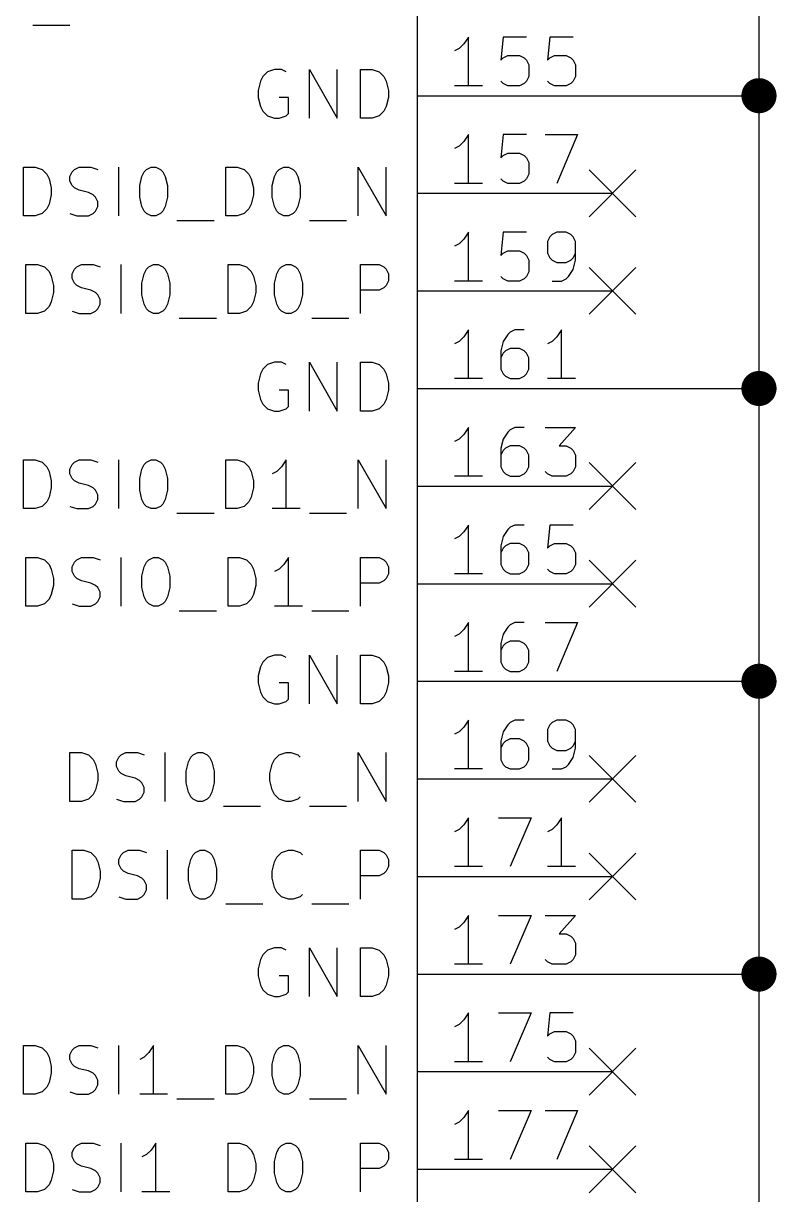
# Model space of a CAD drawing. Extents: x 0.4 to 11.3, y -7.9 to -0.4.
# Drawn here: x 5.297 to 6.068, y -5.376 to -4.176 of the extents above; entities that cross this region are included whole.
import ezdxf

# ---------------------------------------------------------------- set-up
doc = ezdxf.new("R2010")
doc.units = 0
doc.header["$MEASUREMENT"] = 0
for name, color, linetype in [('BLUE2', 5, 'CONTINUOUS'), ('CYAN2', 4, 'CONTINUOUS'), ('GREEN3', 91, 'CONTINUOUS'), ('RED2', 1, 'CONTINUOUS'), ('RED3', 11, 'CONTINUOUS')]:
    doc.layers.add(name, color=color, linetype=linetype)

msp = doc.modelspace()

# ---------------------------------------------------------------- linework, layer by layer
at = {"layer": 'BLUE2', "linetype": 'CONTINUOUS'}
for p, q in [((5.876, -4.326), (5.924, -4.374)), ((5.924, -4.326), (5.876, -4.374)), ((5.876, -4.426), (5.924, -4.474)), ((5.924, -4.426), (5.876, -4.474)), ((5.876, -4.626), (5.924, -4.674)), ((5.924, -4.626), (5.876, -4.674)), ((5.876, -4.726), (5.924, -4.774)), ((5.924, -4.726), (5.876, -4.774)), ((5.876, -4.926), (5.924, -4.974)), ((5.924, -4.926), (5.876, -4.974)), ((5.876, -5.026), (5.924, -5.074)), ((5.924, -5.026), (5.876, -5.074)), ((5.876, -5.226), (5.924, -5.274)), ((5.924, -5.226), (5.876, -5.274)), ((5.876, -5.326), (5.924, -5.374)), ((5.924, -5.326), (5.876, -5.374))]:
    msp.add_line(p, q, dxfattribs=at)
at = {"layer": 'CYAN2', "linetype": 'CONTINUOUS'}
for p, q in [((5.30619, -4.17789), (5.34428, -4.17789)), ((5.55381, -4.22313), (5.54667, -4.22551)), ((5.56095, -4.22313), (5.55381, -4.22313)), ((5.56571, -4.22551), (5.56095, -4.22313)), ((5.58952, -4.27313), (5.58952, -4.22313)), ((5.58952, -4.22313), (5.61809, -4.27313)), ((5.61809, -4.27313), (5.61809, -4.22313)), ((5.6419, -4.27313), (5.6419, -4.22313)), ((5.6419, -4.22313), (5.65381, -4.22313)), ((5.65381, -4.22313), (5.66095, -4.22551)), ((5.53952, -4.23504), (5.53714, -4.24456)), ((5.5419, -4.23028), (5.53952, -4.23504)), ((5.54667, -4.22551), (5.5419, -4.23028)), ((5.66095, -4.22551), (5.66571, -4.23028)), ((5.66571, -4.23028), (5.66809, -4.23504)), ((5.66809, -4.23504), (5.67047, -4.24456)), ((5.53714, -4.24456), (5.53714, -4.2517)), ((5.67047, -4.24456), (5.67047, -4.2517)), ((5.53714, -4.2517), (5.53952, -4.26122)), ((5.56809, -4.2517), (5.55857, -4.2517)), ((5.56809, -4.26837), (5.56809, -4.2517)), ((5.67047, -4.2517), (5.66809, -4.26122)), ((5.53952, -4.26122), (5.5419, -4.26599)), ((5.5419, -4.26599), (5.54667, -4.27075)), ((5.54667, -4.27075), (5.55381, -4.27313)), ((5.55857, -4.27313), (5.56571, -4.27075)), ((5.56571, -4.27075), (5.56809, -4.26837)), ((5.66095, -4.27075), (5.65381, -4.27313)), ((5.66571, -4.26599), (5.66095, -4.27075)), ((5.66809, -4.26122), (5.66571, -4.26599)), ((5.55381, -4.27313), (5.55857, -4.27313)), ((5.65381, -4.27313), (5.6419, -4.27313)), ((5.29667, -4.37313), (5.29667, -4.32313)), ((5.29667, -4.32313), (5.30857, -4.32313)), ((5.30857, -4.32313), (5.31571, -4.32551)), ((5.31571, -4.32551), (5.32048, -4.33028)), ((5.32048, -4.33028), (5.32286, -4.33504)), ((5.34429, -4.33265), (5.34667, -4.32789)), ((5.34667, -4.32789), (5.34905, -4.32551)), ((5.34905, -4.32551), (5.35381, -4.32313)), ((5.35381, -4.32313), (5.36571, -4.32313)), ((5.36571, -4.32313), (5.37286, -4.32551)), ((5.39428, -4.37313), (5.39428, -4.32313)), ((5.41809, -4.33265), (5.42048, -4.32789)), ((5.42048, -4.32789), (5.42286, -4.32551)), ((5.42286, -4.32551), (5.42762, -4.32313)), ((5.42762, -4.32313), (5.43238, -4.32313)), ((5.43238, -4.32313), (5.43714, -4.32551)), ((5.43714, -4.32551), (5.43952, -4.32789)), ((5.43952, -4.32789), (5.44191, -4.33265)), ((5.50381, -4.37313), (5.50381, -4.32313)), ((5.50381, -4.32313), (5.51571, -4.32313)), ((5.51571, -4.32313), (5.52285, -4.32551)), ((5.52285, -4.32551), (5.52762, -4.33028)), ((5.52762, -4.33028), (5.53, -4.33504)), ((5.55381, -4.33265), (5.55619, -4.32789)), ((5.55619, -4.32789), (5.55857, -4.32551)), ((5.55857, -4.32551), (5.56333, -4.32313)), ((5.56333, -4.32313), (5.56809, -4.32313)), ((5.56809, -4.32313), (5.57285, -4.32551)), ((5.57285, -4.32551), (5.57524, -4.32789)), ((5.57524, -4.32789), (5.57762, -4.33265)), ((5.63952, -4.37313), (5.63952, -4.32313)), ((5.63952, -4.32313), (5.66809, -4.37313)), ((5.66809, -4.37313), (5.66809, -4.32313)), ((5.32286, -4.33504), (5.32524, -4.34456)), ((5.34429, -4.33742), (5.34429, -4.33265)), ((5.34667, -4.34218), (5.34429, -4.33742)), ((5.34905, -4.34456), (5.34667, -4.34218)), ((5.41572, -4.34218), (5.41809, -4.33265)), ((5.41572, -4.35408), (5.41572, -4.34218)), ((5.44191, -4.33265), (5.44429, -4.34218)), ((5.44429, -4.34218), (5.44429, -4.35408)), ((5.53, -4.33504), (5.53238, -4.34456)), ((5.55143, -4.34218), (5.55381, -4.33265)), ((5.55143, -4.35408), (5.55143, -4.34218)), ((5.57762, -4.33265), (5.58, -4.34218)), ((5.58, -4.34218), (5.58, -4.35408)), ((5.32524, -4.3517), (5.32286, -4.36122)), ((5.32524, -4.34456), (5.32524, -4.3517)), ((5.35381, -4.34694), (5.34905, -4.34456)), ((5.36333, -4.34932), (5.35381, -4.34694)), ((5.36809, -4.3517), (5.36333, -4.34932)), ((5.37048, -4.35408), (5.36809, -4.3517)), ((5.37286, -4.35885), (5.37048, -4.35408)), ((5.41809, -4.36361), (5.41572, -4.35408)), ((5.44429, -4.35408), (5.44191, -4.36361)), ((5.53238, -4.3517), (5.53, -4.36122)), ((5.53238, -4.34456), (5.53238, -4.3517)), ((5.55381, -4.36361), (5.55143, -4.35408)), ((5.58, -4.35408), (5.57762, -4.36361)), ((5.32048, -4.36599), (5.31571, -4.37075)), ((5.32286, -4.36122), (5.32048, -4.36599)), ((5.37048, -4.36837), (5.37286, -4.36361)), ((5.37286, -4.36361), (5.37286, -4.35885)), ((5.42048, -4.36837), (5.41809, -4.36361)), ((5.44191, -4.36361), (5.43952, -4.36837)), ((5.52762, -4.36599), (5.52285, -4.37075)), ((5.53, -4.36122), (5.52762, -4.36599)), ((5.55619, -4.36837), (5.55381, -4.36361)), ((5.57762, -4.36361), (5.57524, -4.36837)), ((5.30857, -4.37313), (5.29667, -4.37313)), ((5.31571, -4.37075), (5.30857, -4.37313)), ((5.34429, -4.37075), (5.35143, -4.37313)), ((5.35143, -4.37313), (5.36333, -4.37313)), ((5.36333, -4.37313), (5.36809, -4.37075)), ((5.36809, -4.37075), (5.37048, -4.36837)), ((5.42286, -4.37075), (5.42048, -4.36837)), ((5.42762, -4.37313), (5.42286, -4.37075)), ((5.43238, -4.37313), (5.42762, -4.37313)), ((5.43714, -4.37075), (5.43238, -4.37313)), ((5.43952, -4.36837), (5.43714, -4.37075)), ((5.45381, -4.37789), (5.49191, -4.37789)), ((5.51571, -4.37313), (5.50381, -4.37313)), ((5.52285, -4.37075), (5.51571, -4.37313)), ((5.55857, -4.37075), (5.55619, -4.36837)), ((5.56333, -4.37313), (5.55857, -4.37075)), ((5.56809, -4.37313), (5.56333, -4.37313)), ((5.57285, -4.37075), (5.56809, -4.37313)), ((5.57524, -4.36837), (5.57285, -4.37075)), ((5.58952, -4.37789), (5.62762, -4.37789)), ((5.29905, -4.47313), (5.29905, -4.42313)), ((5.29905, -4.42313), (5.31095, -4.42313)), ((5.31095, -4.42313), (5.31809, -4.42551)), ((5.31809, -4.42551), (5.32286, -4.43028)), ((5.34667, -4.43265), (5.34905, -4.42789)), ((5.34905, -4.42789), (5.35143, -4.42551)), ((5.35143, -4.42551), (5.35619, -4.42313)), ((5.35619, -4.42313), (5.36809, -4.42313)), ((5.36809, -4.42313), (5.37524, -4.42551)), ((5.39667, -4.47313), (5.39667, -4.42313)), ((5.42048, -4.43265), (5.42286, -4.42789)), ((5.42286, -4.42789), (5.42524, -4.42551)), ((5.42524, -4.42551), (5.43, -4.42313)), ((5.43, -4.42313), (5.43476, -4.42313)), ((5.43476, -4.42313), (5.43952, -4.42551)), ((5.43952, -4.42551), (5.44191, -4.42789)), ((5.44191, -4.42789), (5.44429, -4.43265)), ((5.50619, -4.47313), (5.50619, -4.42313)), ((5.50619, -4.42313), (5.51809, -4.42313)), ((5.51809, -4.42313), (5.52524, -4.42551)), ((5.52524, -4.42551), (5.53, -4.43028)), ((5.55619, -4.43265), (5.55857, -4.42789)), ((5.55857, -4.42789), (5.56095, -4.42551)), ((5.56095, -4.42551), (5.56571, -4.42313)), ((5.56571, -4.42313), (5.57048, -4.42313)), ((5.57048, -4.42313), (5.57524, -4.42551)), ((5.57524, -4.42551), (5.57762, -4.42789)), ((5.57762, -4.42789), (5.58, -4.43265)), ((5.6419, -4.47313), (5.6419, -4.42313)), ((5.6419, -4.42313), (5.66095, -4.42313)), ((5.66095, -4.42313), (5.66571, -4.42551)), ((5.66571, -4.42551), (5.66809, -4.42789)), ((5.66809, -4.42789), (5.67047, -4.43265)), ((5.32286, -4.43028), (5.32524, -4.43504)), ((5.32524, -4.43504), (5.32762, -4.44456)), ((5.34667, -4.43742), (5.34667, -4.43265)), ((5.34905, -4.44218), (5.34667, -4.43742)), ((5.4181, -4.44218), (5.42048, -4.43265)), ((5.44429, -4.43265), (5.44667, -4.44218)), ((5.53, -4.43028), (5.53238, -4.43504)), ((5.53238, -4.43504), (5.53476, -4.44456)), ((5.55381, -4.44218), (5.55619, -4.43265)), ((5.58, -4.43265), (5.58238, -4.44218)), ((5.67047, -4.4398), (5.66809, -4.44456)), ((5.67047, -4.43265), (5.67047, -4.4398)), ((5.32762, -4.4517), (5.32524, -4.46122)), ((5.32762, -4.44456), (5.32762, -4.4517)), ((5.35143, -4.44456), (5.34905, -4.44218)), ((5.35619, -4.44694), (5.35143, -4.44456)), ((5.36572, -4.44932), (5.35619, -4.44694)), ((5.37048, -4.4517), (5.36572, -4.44932)), ((5.37286, -4.45408), (5.37048, -4.4517)), ((5.4181, -4.45408), (5.4181, -4.44218)), ((5.44667, -4.44218), (5.44667, -4.45408)), ((5.53476, -4.4517), (5.53238, -4.46122)), ((5.53476, -4.44456), (5.53476, -4.4517)), ((5.55381, -4.45408), (5.55381, -4.44218)), ((5.58238, -4.44218), (5.58238, -4.45408)), ((5.66095, -4.44932), (5.6419, -4.44932)), ((5.66571, -4.44694), (5.66095, -4.44932)), ((5.66809, -4.44456), (5.66571, -4.44694)), ((5.32524, -4.46122), (5.32286, -4.46599)), ((5.37524, -4.45885), (5.37286, -4.45408)), ((5.37286, -4.46837), (5.37524, -4.46361)), ((5.37524, -4.46361), (5.37524, -4.45885)), ((5.42048, -4.46361), (5.4181, -4.45408)), ((5.42286, -4.46837), (5.42048, -4.46361)), ((5.44429, -4.46361), (5.44191, -4.46837)), ((5.44667, -4.45408), (5.44429, -4.46361)), ((5.53238, -4.46122), (5.53, -4.46599)), ((5.55619, -4.46361), (5.55381, -4.45408)), ((5.55857, -4.46837), (5.55619, -4.46361)), ((5.58, -4.46361), (5.57762, -4.46837)), ((5.58238, -4.45408), (5.58, -4.46361)), ((5.31095, -4.47313), (5.29905, -4.47313)), ((5.31809, -4.47075), (5.31095, -4.47313)), ((5.32286, -4.46599), (5.31809, -4.47075)), ((5.34667, -4.47075), (5.35381, -4.47313)), ((5.35381, -4.47313), (5.36572, -4.47313)), ((5.36572, -4.47313), (5.37048, -4.47075)), ((5.37048, -4.47075), (5.37286, -4.46837)), ((5.42524, -4.47075), (5.42286, -4.46837)), ((5.43, -4.47313), (5.42524, -4.47075)), ((5.43476, -4.47313), (5.43, -4.47313)), ((5.43952, -4.47075), (5.43476, -4.47313)), ((5.44191, -4.46837), (5.43952, -4.47075)), ((5.51809, -4.47313), (5.50619, -4.47313)), ((5.52524, -4.47075), (5.51809, -4.47313)), ((5.53, -4.46599), (5.52524, -4.47075)), ((5.56095, -4.47075), (5.55857, -4.46837)), ((5.56571, -4.47313), (5.56095, -4.47075)), ((5.57048, -4.47313), (5.56571, -4.47313)), ((5.57524, -4.47075), (5.57048, -4.47313)), ((5.57762, -4.46837), (5.57524, -4.47075)), ((5.45619, -4.47789), (5.49429, -4.47789)), ((5.59191, -4.47789), (5.63, -4.47789)), ((5.55381, -4.52313), (5.54667, -4.52551)), ((5.56095, -4.52313), (5.55381, -4.52313)), ((5.56571, -4.52551), (5.56095, -4.52313)), ((5.58952, -4.57313), (5.58952, -4.52313)), ((5.58952, -4.52313), (5.61809, -4.57313)), ((5.61809, -4.57313), (5.61809, -4.52313)), ((5.6419, -4.57313), (5.6419, -4.52313)), ((5.6419, -4.52313), (5.65381, -4.52313)), ((5.65381, -4.52313), (5.66095, -4.52551)), ((5.53952, -4.53504), (5.53714, -4.54456)), ((5.5419, -4.53028), (5.53952, -4.53504)), ((5.54667, -4.52551), (5.5419, -4.53028)), ((5.66095, -4.52551), (5.66571, -4.53028)), ((5.66571, -4.53028), (5.66809, -4.53504)), ((5.66809, -4.53504), (5.67047, -4.54456)), ((5.53714, -4.54456), (5.53714, -4.5517)), ((5.67047, -4.54456), (5.67047, -4.5517)), ((5.53714, -4.5517), (5.53952, -4.56122)), ((5.56809, -4.5517), (5.55857, -4.5517)), ((5.56809, -4.56837), (5.56809, -4.5517)), ((5.67047, -4.5517), (5.66809, -4.56122)), ((5.53952, -4.56122), (5.5419, -4.56599)), ((5.5419, -4.56599), (5.54667, -4.57075)), ((5.54667, -4.57075), (5.55381, -4.57313)), ((5.55857, -4.57313), (5.56571, -4.57075)), ((5.56571, -4.57075), (5.56809, -4.56837)), ((5.66095, -4.57075), (5.65381, -4.57313)), ((5.66571, -4.56599), (5.66095, -4.57075)), ((5.66809, -4.56122), (5.66571, -4.56599)), ((5.55381, -4.57313), (5.55857, -4.57313)), ((5.65381, -4.57313), (5.6419, -4.57313)), ((5.29667, -4.67313), (5.29667, -4.62313)), ((5.29667, -4.62313), (5.30857, -4.62313)), ((5.30857, -4.62313), (5.31571, -4.62551)), ((5.31571, -4.62551), (5.32048, -4.63028)), ((5.32048, -4.63028), (5.32286, -4.63504)), ((5.34429, -4.63265), (5.34667, -4.62789)), ((5.34667, -4.62789), (5.34905, -4.62551)), ((5.34905, -4.62551), (5.35381, -4.62313)), ((5.35381, -4.62313), (5.36571, -4.62313)), ((5.36571, -4.62313), (5.37286, -4.62551)), ((5.39428, -4.67313), (5.39428, -4.62313)), ((5.41809, -4.63265), (5.42048, -4.62789)), ((5.42048, -4.62789), (5.42286, -4.62551)), ((5.42286, -4.62551), (5.42762, -4.62313)), ((5.42762, -4.62313), (5.43238, -4.62313)), ((5.43238, -4.62313), (5.43714, -4.62551)), ((5.43714, -4.62551), (5.43952, -4.62789)), ((5.43952, -4.62789), (5.44191, -4.63265)), ((5.50381, -4.67313), (5.50381, -4.62313)), ((5.50381, -4.62313), (5.51571, -4.62313)), ((5.51571, -4.62313), (5.52285, -4.62551)), ((5.52285, -4.62551), (5.52762, -4.63028)), ((5.52762, -4.63028), (5.53, -4.63504)), ((5.56095, -4.63028), (5.55619, -4.63504)), ((5.56571, -4.62313), (5.56095, -4.63028)), ((5.56571, -4.67313), (5.56571, -4.62313)), ((5.63952, -4.67313), (5.63952, -4.62313)), ((5.63952, -4.62313), (5.66809, -4.67313)), ((5.66809, -4.67313), (5.66809, -4.62313)), ((5.32286, -4.63504), (5.32524, -4.64456)), ((5.34429, -4.63742), (5.34429, -4.63265)), ((5.34667, -4.64218), (5.34429, -4.63742)), ((5.34905, -4.64456), (5.34667, -4.64218)), ((5.41572, -4.64218), (5.41809, -4.63265)), ((5.41572, -4.65408), (5.41572, -4.64218)), ((5.44191, -4.63265), (5.44429, -4.64218)), ((5.44429, -4.64218), (5.44429, -4.65408)), ((5.53, -4.63504), (5.53238, -4.64456)), ((5.55619, -4.63504), (5.55143, -4.63742)), ((5.32524, -4.6517), (5.32286, -4.66122)), ((5.32524, -4.64456), (5.32524, -4.6517)), ((5.35381, -4.64694), (5.34905, -4.64456)), ((5.36333, -4.64932), (5.35381, -4.64694)), ((5.36809, -4.6517), (5.36333, -4.64932)), ((5.37048, -4.65408), (5.36809, -4.6517)), ((5.37286, -4.65885), (5.37048, -4.65408)), ((5.41809, -4.66361), (5.41572, -4.65408)), ((5.44429, -4.65408), (5.44191, -4.66361)), ((5.53238, -4.6517), (5.53, -4.66122)), ((5.53238, -4.64456), (5.53238, -4.6517)), ((5.32048, -4.66599), (5.31571, -4.67075)), ((5.32286, -4.66122), (5.32048, -4.66599)), ((5.37048, -4.66837), (5.37286, -4.66361)), ((5.37286, -4.66361), (5.37286, -4.65885)), ((5.42048, -4.66837), (5.41809, -4.66361)), ((5.44191, -4.66361), (5.43952, -4.66837)), ((5.52762, -4.66599), (5.52285, -4.67075)), ((5.53, -4.66122), (5.52762, -4.66599)), ((5.30857, -4.67313), (5.29667, -4.67313)), ((5.31571, -4.67075), (5.30857, -4.67313)), ((5.34429, -4.67075), (5.35143, -4.67313)), ((5.35143, -4.67313), (5.36333, -4.67313)), ((5.36333, -4.67313), (5.36809, -4.67075)), ((5.36809, -4.67075), (5.37048, -4.66837)), ((5.42286, -4.67075), (5.42048, -4.66837)), ((5.42762, -4.67313), (5.42286, -4.67075)), ((5.43238, -4.67313), (5.42762, -4.67313)), ((5.43714, -4.67075), (5.43238, -4.67313)), ((5.43952, -4.66837), (5.43714, -4.67075)), ((5.45381, -4.67789), (5.49191, -4.67789)), ((5.51571, -4.67313), (5.50381, -4.67313)), ((5.52285, -4.67075), (5.51571, -4.67313)), ((5.58, -4.67313), (5.55143, -4.67313)), ((5.58952, -4.67789), (5.62762, -4.67789)), ((5.29905, -4.77313), (5.29905, -4.72313)), ((5.29905, -4.72313), (5.31095, -4.72313)), ((5.31095, -4.72313), (5.31809, -4.72551)), ((5.31809, -4.72551), (5.32286, -4.73028)), ((5.34667, -4.73265), (5.34905, -4.72789)), ((5.34905, -4.72789), (5.35143, -4.72551)), ((5.35143, -4.72551), (5.35619, -4.72313)), ((5.35619, -4.72313), (5.36809, -4.72313)), ((5.36809, -4.72313), (5.37524, -4.72551)), ((5.39667, -4.77313), (5.39667, -4.72313)), ((5.42048, -4.73265), (5.42286, -4.72789)), ((5.42286, -4.72789), (5.42524, -4.72551)), ((5.42524, -4.72551), (5.43, -4.72313)), ((5.43, -4.72313), (5.43476, -4.72313)), ((5.43476, -4.72313), (5.43952, -4.72551)), ((5.43952, -4.72551), (5.44191, -4.72789)), ((5.44191, -4.72789), (5.44429, -4.73265)), ((5.50619, -4.77313), (5.50619, -4.72313)), ((5.50619, -4.72313), (5.51809, -4.72313)), ((5.51809, -4.72313), (5.52524, -4.72551)), ((5.52524, -4.72551), (5.53, -4.73028)), ((5.56809, -4.72313), (5.56333, -4.73028)), ((5.56809, -4.77313), (5.56809, -4.72313)), ((5.6419, -4.77313), (5.6419, -4.72313)), ((5.6419, -4.72313), (5.66095, -4.72313)), ((5.66095, -4.72313), (5.66571, -4.72551)), ((5.66571, -4.72551), (5.66809, -4.72789)), ((5.66809, -4.72789), (5.67047, -4.73265)), ((5.32286, -4.73028), (5.32524, -4.73504)), ((5.32524, -4.73504), (5.32762, -4.74456)), ((5.34667, -4.73742), (5.34667, -4.73265)), ((5.34905, -4.74218), (5.34667, -4.73742)), ((5.4181, -4.74218), (5.42048, -4.73265)), ((5.44429, -4.73265), (5.44667, -4.74218)), ((5.53, -4.73028), (5.53238, -4.73504)), ((5.53238, -4.73504), (5.53476, -4.74456)), ((5.55857, -4.73504), (5.55381, -4.73742)), ((5.56333, -4.73028), (5.55857, -4.73504)), ((5.67047, -4.7398), (5.66809, -4.74456)), ((5.67047, -4.73265), (5.67047, -4.7398)), ((5.32762, -4.7517), (5.32524, -4.76122)), ((5.32762, -4.74456), (5.32762, -4.7517)), ((5.35143, -4.74456), (5.34905, -4.74218)), ((5.35619, -4.74694), (5.35143, -4.74456)), ((5.36572, -4.74932), (5.35619, -4.74694)), ((5.37048, -4.7517), (5.36572, -4.74932)), ((5.37286, -4.75408), (5.37048, -4.7517)), ((5.4181, -4.75408), (5.4181, -4.74218)), ((5.44667, -4.74218), (5.44667, -4.75408)), ((5.53476, -4.7517), (5.53238, -4.76122)), ((5.53476, -4.74456), (5.53476, -4.7517)), ((5.66095, -4.74932), (5.6419, -4.74932)), ((5.66571, -4.74694), (5.66095, -4.74932)), ((5.66809, -4.74456), (5.66571, -4.74694)), ((5.32524, -4.76122), (5.32286, -4.76599)), ((5.37524, -4.75885), (5.37286, -4.75408)), ((5.37286, -4.76837), (5.37524, -4.76361)), ((5.37524, -4.76361), (5.37524, -4.75885)), ((5.42048, -4.76361), (5.4181, -4.75408)), ((5.42286, -4.76837), (5.42048, -4.76361)), ((5.44429, -4.76361), (5.44191, -4.76837)), ((5.44667, -4.75408), (5.44429, -4.76361)), ((5.53238, -4.76122), (5.53, -4.76599)), ((5.31095, -4.77313), (5.29905, -4.77313)), ((5.31809, -4.77075), (5.31095, -4.77313)), ((5.32286, -4.76599), (5.31809, -4.77075)), ((5.34667, -4.77075), (5.35381, -4.77313)), ((5.35381, -4.77313), (5.36572, -4.77313)), ((5.36572, -4.77313), (5.37048, -4.77075)), ((5.37048, -4.77075), (5.37286, -4.76837)), ((5.42524, -4.77075), (5.42286, -4.76837)), ((5.43, -4.77313), (5.42524, -4.77075)), ((5.43476, -4.77313), (5.43, -4.77313)), ((5.43952, -4.77075), (5.43476, -4.77313)), ((5.44191, -4.76837), (5.43952, -4.77075)), ((5.51809, -4.77313), (5.50619, -4.77313)), ((5.52524, -4.77075), (5.51809, -4.77313)), ((5.53, -4.76599), (5.52524, -4.77075)), ((5.58238, -4.77313), (5.55381, -4.77313)), ((5.45619, -4.77789), (5.49429, -4.77789)), ((5.59191, -4.77789), (5.63, -4.77789)), ((5.55381, -4.82313), (5.54667, -4.82551)), ((5.56095, -4.82313), (5.55381, -4.82313)), ((5.56571, -4.82551), (5.56095, -4.82313)), ((5.58952, -4.87313), (5.58952, -4.82313)), ((5.58952, -4.82313), (5.61809, -4.87313)), ((5.61809, -4.87313), (5.61809, -4.82313)), ((5.6419, -4.87313), (5.6419, -4.82313)), ((5.6419, -4.82313), (5.65381, -4.82313)), ((5.65381, -4.82313), (5.66095, -4.82551)), ((5.53952, -4.83504), (5.53714, -4.84456)), ((5.5419, -4.83028), (5.53952, -4.83504)), ((5.54667, -4.82551), (5.5419, -4.83028)), ((5.66095, -4.82551), (5.66571, -4.83028)), ((5.66571, -4.83028), (5.66809, -4.83504)), ((5.66809, -4.83504), (5.67047, -4.84456)), ((5.53714, -4.84456), (5.53714, -4.8517)), ((5.67047, -4.84456), (5.67047, -4.8517)), ((5.53714, -4.8517), (5.53952, -4.86122)), ((5.56809, -4.8517), (5.55857, -4.8517)), ((5.56809, -4.86837), (5.56809, -4.8517)), ((5.67047, -4.8517), (5.66809, -4.86122)), ((5.53952, -4.86122), (5.5419, -4.86599)), ((5.5419, -4.86599), (5.54667, -4.87075)), ((5.54667, -4.87075), (5.55381, -4.87313)), ((5.55857, -4.87313), (5.56571, -4.87075)), ((5.56571, -4.87075), (5.56809, -4.86837)), ((5.66095, -4.87075), (5.65381, -4.87313)), ((5.66571, -4.86599), (5.66095, -4.87075)), ((5.66809, -4.86122), (5.66571, -4.86599)), ((5.55381, -4.87313), (5.55857, -4.87313)), ((5.65381, -4.87313), (5.6419, -4.87313)), ((5.34428, -4.97313), (5.34428, -4.92313)), ((5.34428, -4.92313), (5.35619, -4.92313)), ((5.35619, -4.92313), (5.36333, -4.92551)), ((5.36333, -4.92551), (5.36809, -4.93028)), ((5.36809, -4.93028), (5.37048, -4.93504)), ((5.39191, -4.93265), (5.39428, -4.92789)), ((5.39428, -4.92789), (5.39667, -4.92551)), ((5.39667, -4.92551), (5.40143, -4.92313)), ((5.40143, -4.92313), (5.41333, -4.92313)), ((5.41333, -4.92313), (5.42048, -4.92551)), ((5.4419, -4.97313), (5.4419, -4.92313)), ((5.46571, -4.93265), (5.46809, -4.92789)), ((5.46809, -4.92789), (5.47048, -4.92551)), ((5.47048, -4.92551), (5.47524, -4.92313)), ((5.47524, -4.92313), (5.48, -4.92313)), ((5.48, -4.92313), (5.48476, -4.92551)), ((5.48476, -4.92551), (5.48714, -4.92789)), ((5.48714, -4.92789), (5.48952, -4.93265)), ((5.55143, -4.93504), (5.55381, -4.93028)), ((5.55381, -4.93028), (5.55857, -4.92551)), ((5.55857, -4.92551), (5.56571, -4.92313)), ((5.56571, -4.92313), (5.57047, -4.92313)), ((5.57047, -4.92313), (5.57762, -4.92551)), ((5.57762, -4.92551), (5.58, -4.92789)), ((5.63952, -4.97313), (5.63952, -4.92313)), ((5.63952, -4.92313), (5.66809, -4.97313)), ((5.66809, -4.97313), (5.66809, -4.92313)), ((5.37048, -4.93504), (5.37285, -4.94456)), ((5.39191, -4.93742), (5.39191, -4.93265)), ((5.39428, -4.94218), (5.39191, -4.93742)), ((5.39667, -4.94456), (5.39428, -4.94218)), ((5.46333, -4.94218), (5.46571, -4.93265)), ((5.46333, -4.95408), (5.46333, -4.94218)), ((5.48952, -4.93265), (5.49191, -4.94218)), ((5.49191, -4.94218), (5.49191, -4.95408)), ((5.54905, -4.94456), (5.55143, -4.93504)), ((5.37285, -4.9517), (5.37048, -4.96122)), ((5.37285, -4.94456), (5.37285, -4.9517)), ((5.40143, -4.94694), (5.39667, -4.94456)), ((5.41095, -4.94932), (5.40143, -4.94694)), ((5.41571, -4.9517), (5.41095, -4.94932)), ((5.41809, -4.95408), (5.41571, -4.9517)), ((5.42048, -4.95885), (5.41809, -4.95408)), ((5.46571, -4.96361), (5.46333, -4.95408)), ((5.49191, -4.95408), (5.48952, -4.96361)), ((5.54905, -4.9517), (5.54905, -4.94456)), ((5.55143, -4.96122), (5.54905, -4.9517)), ((5.36809, -4.96599), (5.36333, -4.97075)), ((5.37048, -4.96122), (5.36809, -4.96599)), ((5.41809, -4.96837), (5.42048, -4.96361)), ((5.42048, -4.96361), (5.42048, -4.95885)), ((5.46809, -4.96837), (5.46571, -4.96361)), ((5.48952, -4.96361), (5.48714, -4.96837)), ((5.55381, -4.96599), (5.55143, -4.96122)), ((5.55857, -4.97075), (5.55381, -4.96599)), ((5.35619, -4.97313), (5.34428, -4.97313)), ((5.36333, -4.97075), (5.35619, -4.97313)), ((5.39191, -4.97075), (5.39905, -4.97313)), ((5.39905, -4.97313), (5.41095, -4.97313)), ((5.41095, -4.97313), (5.41571, -4.97075)), ((5.41571, -4.97075), (5.41809, -4.96837)), ((5.47048, -4.97075), (5.46809, -4.96837)), ((5.47524, -4.97313), (5.47048, -4.97075)), ((5.48, -4.97313), (5.47524, -4.97313)), ((5.48476, -4.97075), (5.48, -4.97313)), ((5.48714, -4.96837), (5.48476, -4.97075)), ((5.50143, -4.97789), (5.53952, -4.97789)), ((5.56571, -4.97313), (5.55857, -4.97075)), ((5.57047, -4.97313), (5.56571, -4.97313)), ((5.57762, -4.97075), (5.57047, -4.97313)), ((5.58, -4.96837), (5.57762, -4.97075)), ((5.58952, -4.97789), (5.62762, -4.97789)), ((5.34667, -5.07313), (5.34667, -5.02313)), ((5.34667, -5.02313), (5.35857, -5.02313)), ((5.35857, -5.02313), (5.36571, -5.02551)), ((5.36571, -5.02551), (5.37048, -5.03028)), ((5.39429, -5.03265), (5.39667, -5.02789)), ((5.39667, -5.02789), (5.39905, -5.02551)), ((5.39905, -5.02551), (5.40381, -5.02313)), ((5.40381, -5.02313), (5.41571, -5.02313)), ((5.41571, -5.02313), (5.42286, -5.02551)), ((5.44428, -5.07313), (5.44428, -5.02313)), ((5.46809, -5.03265), (5.47048, -5.02789)), ((5.47048, -5.02789), (5.47286, -5.02551)), ((5.47286, -5.02551), (5.47762, -5.02313)), ((5.47762, -5.02313), (5.48238, -5.02313)), ((5.48238, -5.02313), (5.48714, -5.02551)), ((5.48714, -5.02551), (5.48952, -5.02789)), ((5.48952, -5.02789), (5.49191, -5.03265)), ((5.55619, -5.03028), (5.56095, -5.02551)), ((5.56095, -5.02551), (5.56809, -5.02313)), ((5.56809, -5.02313), (5.57285, -5.02313)), ((5.57285, -5.02313), (5.58, -5.02551)), ((5.58, -5.02551), (5.58238, -5.02789)), ((5.6419, -5.07313), (5.6419, -5.02313)), ((5.6419, -5.02313), (5.66095, -5.02313)), ((5.66095, -5.02313), (5.66571, -5.02551)), ((5.66571, -5.02551), (5.66809, -5.02789)), ((5.66809, -5.02789), (5.67047, -5.03265)), ((5.37048, -5.03028), (5.37286, -5.03504)), ((5.37286, -5.03504), (5.37524, -5.04456)), ((5.39429, -5.03742), (5.39429, -5.03265)), ((5.39667, -5.04218), (5.39429, -5.03742)), ((5.46572, -5.04218), (5.46809, -5.03265)), ((5.49191, -5.03265), (5.49429, -5.04218)), ((5.55143, -5.04456), (5.55381, -5.03504)), ((5.55381, -5.03504), (5.55619, -5.03028)), ((5.67047, -5.0398), (5.66809, -5.04456)), ((5.67047, -5.03265), (5.67047, -5.0398)), ((5.37524, -5.0517), (5.37286, -5.06122)), ((5.37524, -5.04456), (5.37524, -5.0517)), ((5.39905, -5.04456), (5.39667, -5.04218)), ((5.40381, -5.04694), (5.39905, -5.04456)), ((5.41333, -5.04932), (5.40381, -5.04694)), ((5.41809, -5.0517), (5.41333, -5.04932)), ((5.42048, -5.05408), (5.41809, -5.0517)), ((5.46572, -5.05408), (5.46572, -5.04218)), ((5.49429, -5.04218), (5.49429, -5.05408)), ((5.55143, -5.0517), (5.55143, -5.04456)), ((5.55381, -5.06122), (5.55143, -5.0517)), ((5.66095, -5.04932), (5.6419, -5.04932)), ((5.66571, -5.04694), (5.66095, -5.04932)), ((5.66809, -5.04456), (5.66571, -5.04694)), ((5.37286, -5.06122), (5.37048, -5.06599)), ((5.42286, -5.05885), (5.42048, -5.05408)), ((5.42048, -5.06837), (5.42286, -5.06361)), ((5.42286, -5.06361), (5.42286, -5.05885)), ((5.46809, -5.06361), (5.46572, -5.05408)), ((5.47048, -5.06837), (5.46809, -5.06361)), ((5.49191, -5.06361), (5.48952, -5.06837)), ((5.49429, -5.05408), (5.49191, -5.06361)), ((5.55619, -5.06599), (5.55381, -5.06122)), ((5.35857, -5.07313), (5.34667, -5.07313)), ((5.36571, -5.07075), (5.35857, -5.07313)), ((5.37048, -5.06599), (5.36571, -5.07075)), ((5.39429, -5.07075), (5.40143, -5.07313)), ((5.40143, -5.07313), (5.41333, -5.07313)), ((5.41333, -5.07313), (5.41809, -5.07075)), ((5.41809, -5.07075), (5.42048, -5.06837)), ((5.47286, -5.07075), (5.47048, -5.06837)), ((5.47762, -5.07313), (5.47286, -5.07075)), ((5.48238, -5.07313), (5.47762, -5.07313)), ((5.48714, -5.07075), (5.48238, -5.07313)), ((5.48952, -5.06837), (5.48714, -5.07075)), ((5.56095, -5.07075), (5.55619, -5.06599)), ((5.56809, -5.07313), (5.56095, -5.07075)), ((5.57285, -5.07313), (5.56809, -5.07313)), ((5.58, -5.07075), (5.57285, -5.07313)), ((5.58238, -5.06837), (5.58, -5.07075)), ((5.50381, -5.07789), (5.54191, -5.07789)), ((5.59191, -5.07789), (5.63, -5.07789)), ((5.55381, -5.12313), (5.54667, -5.12551)), ((5.56095, -5.12313), (5.55381, -5.12313)), ((5.56571, -5.12551), (5.56095, -5.12313)), ((5.58952, -5.17313), (5.58952, -5.12313)), ((5.58952, -5.12313), (5.61809, -5.17313)), ((5.61809, -5.17313), (5.61809, -5.12313)), ((5.6419, -5.17313), (5.6419, -5.12313)), ((5.6419, -5.12313), (5.65381, -5.12313)), ((5.65381, -5.12313), (5.66095, -5.12551)), ((5.53952, -5.13504), (5.53714, -5.14456)), ((5.5419, -5.13028), (5.53952, -5.13504)), ((5.54667, -5.12551), (5.5419, -5.13028)), ((5.66095, -5.12551), (5.66571, -5.13028)), ((5.66571, -5.13028), (5.66809, -5.13504)), ((5.66809, -5.13504), (5.67047, -5.14456)), ((5.53714, -5.14456), (5.53714, -5.1517)), ((5.67047, -5.14456), (5.67047, -5.1517)), ((5.53714, -5.1517), (5.53952, -5.16122)), ((5.56809, -5.1517), (5.55857, -5.1517)), ((5.56809, -5.16837), (5.56809, -5.1517)), ((5.67047, -5.1517), (5.66809, -5.16122)), ((5.53952, -5.16122), (5.5419, -5.16599)), ((5.5419, -5.16599), (5.54667, -5.17075)), ((5.54667, -5.17075), (5.55381, -5.17313)), ((5.55857, -5.17313), (5.56571, -5.17075)), ((5.56571, -5.17075), (5.56809, -5.16837)), ((5.66095, -5.17075), (5.65381, -5.17313)), ((5.66571, -5.16599), (5.66095, -5.17075)), ((5.66809, -5.16122), (5.66571, -5.16599)), ((5.55381, -5.17313), (5.55857, -5.17313)), ((5.65381, -5.17313), (5.6419, -5.17313)), ((5.29667, -5.27313), (5.29667, -5.22313)), ((5.29667, -5.22313), (5.30857, -5.22313)), ((5.30857, -5.22313), (5.31571, -5.22551)), ((5.31571, -5.22551), (5.32048, -5.23028)), ((5.32048, -5.23028), (5.32286, -5.23504)), ((5.34429, -5.23265), (5.34667, -5.22789)), ((5.34667, -5.22789), (5.34905, -5.22551)), ((5.34905, -5.22551), (5.35381, -5.22313)), ((5.35381, -5.22313), (5.36571, -5.22313)), ((5.36571, -5.22313), (5.37286, -5.22551)), ((5.39428, -5.27313), (5.39428, -5.22313)), ((5.42524, -5.23028), (5.42048, -5.23504)), ((5.43, -5.22313), (5.42524, -5.23028)), ((5.43, -5.27313), (5.43, -5.22313)), ((5.50381, -5.27313), (5.50381, -5.22313)), ((5.50381, -5.22313), (5.51571, -5.22313)), ((5.51571, -5.22313), (5.52285, -5.22551)), ((5.52285, -5.22551), (5.52762, -5.23028)), ((5.52762, -5.23028), (5.53, -5.23504)), ((5.55381, -5.23265), (5.55619, -5.22789)), ((5.55619, -5.22789), (5.55857, -5.22551)), ((5.55857, -5.22551), (5.56333, -5.22313)), ((5.56333, -5.22313), (5.56809, -5.22313)), ((5.56809, -5.22313), (5.57285, -5.22551)), ((5.57285, -5.22551), (5.57524, -5.22789)), ((5.57524, -5.22789), (5.57762, -5.23265)), ((5.63952, -5.27313), (5.63952, -5.22313)), ((5.63952, -5.22313), (5.66809, -5.27313)), ((5.66809, -5.27313), (5.66809, -5.22313)), ((5.32286, -5.23504), (5.32524, -5.24456)), ((5.34429, -5.23742), (5.34429, -5.23265)), ((5.34667, -5.24218), (5.34429, -5.23742)), ((5.34905, -5.24456), (5.34667, -5.24218)), ((5.42048, -5.23504), (5.41572, -5.23742)), ((5.53, -5.23504), (5.53238, -5.24456)), ((5.55143, -5.24218), (5.55381, -5.23265)), ((5.55143, -5.25408), (5.55143, -5.24218)), ((5.57762, -5.23265), (5.58, -5.24218)), ((5.58, -5.24218), (5.58, -5.25408)), ((5.32524, -5.2517), (5.32286, -5.26122)), ((5.32524, -5.24456), (5.32524, -5.2517)), ((5.35381, -5.24694), (5.34905, -5.24456)), ((5.36333, -5.24932), (5.35381, -5.24694)), ((5.36809, -5.2517), (5.36333, -5.24932)), ((5.37048, -5.25408), (5.36809, -5.2517)), ((5.37286, -5.25885), (5.37048, -5.25408)), ((5.53238, -5.2517), (5.53, -5.26122)), ((5.53238, -5.24456), (5.53238, -5.2517)), ((5.55381, -5.26361), (5.55143, -5.25408)), ((5.58, -5.25408), (5.57762, -5.26361)), ((5.32048, -5.26599), (5.31571, -5.27075)), ((5.32286, -5.26122), (5.32048, -5.26599)), ((5.37048, -5.26837), (5.37286, -5.26361)), ((5.37286, -5.26361), (5.37286, -5.25885)), ((5.52762, -5.26599), (5.52285, -5.27075)), ((5.53, -5.26122), (5.52762, -5.26599)), ((5.55619, -5.26837), (5.55381, -5.26361)), ((5.57762, -5.26361), (5.57524, -5.26837)), ((5.30857, -5.27313), (5.29667, -5.27313)), ((5.31571, -5.27075), (5.30857, -5.27313)), ((5.34429, -5.27075), (5.35143, -5.27313)), ((5.35143, -5.27313), (5.36333, -5.27313)), ((5.36333, -5.27313), (5.36809, -5.27075)), ((5.36809, -5.27075), (5.37048, -5.26837)), ((5.44429, -5.27313), (5.41572, -5.27313)), ((5.45381, -5.27789), (5.49191, -5.27789)), ((5.51571, -5.27313), (5.50381, -5.27313)), ((5.52285, -5.27075), (5.51571, -5.27313)), ((5.55857, -5.27075), (5.55619, -5.26837)), ((5.56333, -5.27313), (5.55857, -5.27075)), ((5.56809, -5.27313), (5.56333, -5.27313)), ((5.57285, -5.27075), (5.56809, -5.27313)), ((5.57524, -5.26837), (5.57285, -5.27075)), ((5.58952, -5.27789), (5.62762, -5.27789)), ((5.29905, -5.37313), (5.29905, -5.32313)), ((5.29905, -5.32313), (5.31095, -5.32313)), ((5.31095, -5.32313), (5.31809, -5.32551)), ((5.31809, -5.32551), (5.32286, -5.33028)), ((5.34667, -5.33265), (5.34905, -5.32789)), ((5.34905, -5.32789), (5.35143, -5.32551)), ((5.35143, -5.32551), (5.35619, -5.32313)), ((5.35619, -5.32313), (5.36809, -5.32313)), ((5.36809, -5.32313), (5.37524, -5.32551)), ((5.39667, -5.37313), (5.39667, -5.32313)), ((5.43238, -5.32313), (5.42762, -5.33028)), ((5.43238, -5.37313), (5.43238, -5.32313)), ((5.50619, -5.37313), (5.50619, -5.32313)), ((5.50619, -5.32313), (5.51809, -5.32313)), ((5.51809, -5.32313), (5.52524, -5.32551)), ((5.52524, -5.32551), (5.53, -5.33028)), ((5.55619, -5.33265), (5.55857, -5.32789)), ((5.55857, -5.32789), (5.56095, -5.32551)), ((5.56095, -5.32551), (5.56571, -5.32313)), ((5.56571, -5.32313), (5.57048, -5.32313)), ((5.57048, -5.32313), (5.57524, -5.32551)), ((5.57524, -5.32551), (5.57762, -5.32789)), ((5.57762, -5.32789), (5.58, -5.33265)), ((5.6419, -5.37313), (5.6419, -5.32313)), ((5.6419, -5.32313), (5.66095, -5.32313)), ((5.66095, -5.32313), (5.66571, -5.32551)), ((5.66571, -5.32551), (5.66809, -5.32789)), ((5.66809, -5.32789), (5.67047, -5.33265)), ((5.32286, -5.33028), (5.32524, -5.33504)), ((5.32524, -5.33504), (5.32762, -5.34456)), ((5.34667, -5.33742), (5.34667, -5.33265)), ((5.34905, -5.34218), (5.34667, -5.33742)), ((5.42286, -5.33504), (5.4181, -5.33742)), ((5.42762, -5.33028), (5.42286, -5.33504)), ((5.53, -5.33028), (5.53238, -5.33504)), ((5.53238, -5.33504), (5.53476, -5.34456)), ((5.55381, -5.34218), (5.55619, -5.33265)), ((5.58, -5.33265), (5.58238, -5.34218)), ((5.67047, -5.3398), (5.66809, -5.34456)), ((5.67047, -5.33265), (5.67047, -5.3398)), ((5.32762, -5.3517), (5.32524, -5.36122)), ((5.32762, -5.34456), (5.32762, -5.3517)), ((5.35143, -5.34456), (5.34905, -5.34218)), ((5.35619, -5.34694), (5.35143, -5.34456)), ((5.36572, -5.34932), (5.35619, -5.34694)), ((5.37048, -5.3517), (5.36572, -5.34932)), ((5.37286, -5.35408), (5.37048, -5.3517)), ((5.53476, -5.3517), (5.53238, -5.36122)), ((5.53476, -5.34456), (5.53476, -5.3517)), ((5.55381, -5.35408), (5.55381, -5.34218)), ((5.58238, -5.34218), (5.58238, -5.35408)), ((5.66095, -5.34932), (5.6419, -5.34932)), ((5.66571, -5.34694), (5.66095, -5.34932)), ((5.66809, -5.34456), (5.66571, -5.34694)), ((5.32524, -5.36122), (5.32286, -5.36599)), ((5.37524, -5.35885), (5.37286, -5.35408)), ((5.37286, -5.36837), (5.37524, -5.36361)), ((5.37524, -5.36361), (5.37524, -5.35885)), ((5.53238, -5.36122), (5.53, -5.36599)), ((5.55619, -5.36361), (5.55381, -5.35408)), ((5.55857, -5.36837), (5.55619, -5.36361)), ((5.58, -5.36361), (5.57762, -5.36837)), ((5.58238, -5.35408), (5.58, -5.36361)), ((5.31095, -5.37313), (5.29905, -5.37313)), ((5.31809, -5.37075), (5.31095, -5.37313)), ((5.32286, -5.36599), (5.31809, -5.37075)), ((5.34667, -5.37075), (5.35381, -5.37313)), ((5.35381, -5.37313), (5.36572, -5.37313)), ((5.36572, -5.37313), (5.37048, -5.37075)), ((5.37048, -5.37075), (5.37286, -5.36837)), ((5.44667, -5.37313), (5.4181, -5.37313)), ((5.51809, -5.37313), (5.50619, -5.37313)), ((5.52524, -5.37075), (5.51809, -5.37313)), ((5.53, -5.36599), (5.52524, -5.37075)), ((5.56095, -5.37075), (5.55857, -5.36837)), ((5.56571, -5.37313), (5.56095, -5.37075)), ((5.57048, -5.37313), (5.56571, -5.37313)), ((5.57524, -5.37075), (5.57048, -5.37313)), ((5.57762, -5.36837), (5.57524, -5.37075))]:
    msp.add_line(p, q, dxfattribs=at)
at = {"layer": 'GREEN3', "linetype": 'CONTINUOUS'}
for p, q in [((6.05, -3.35), (6.05, -4.25)), ((5.9, -4.25), (6.05, -4.25)), ((6.05, -4.25), (6.05, -4.55)), ((5.9, -4.55), (6.05, -4.55)), ((6.05, -4.55), (6.05, -4.85)), ((5.9, -4.85), (6.05, -4.85)), ((6.05, -4.85), (6.05, -5.15)), ((5.9, -5.15), (6.05, -5.15)), ((6.05, -5.15), (6.05, -5.45))]:
    msp.add_line(p, q, dxfattribs=at)
at = {"layer": 'GREEN3', "const_width": 0.018}
for points in [[(6.041, -4.25, 1), (6.059, -4.25, 1)], [(6.041, -4.55, 1), (6.059, -4.55, 1)], [(6.041, -4.85, 1), (6.059, -4.85, 1)], [(6.041, -5.15, 1), (6.059, -5.15, 1)]]:
    msp.add_lwpolyline(points, format="xyb", close=True, dxfattribs=at)
at = {"layer": 'RED2', "linetype": 'CONTINUOUS'}
for p, q in [((5.7, -1.45), (5.7, -6.55)), ((5.7, -4.25), (5.9, -4.25)), ((5.7, -4.35), (5.9, -4.35)), ((5.7, -4.45), (5.9, -4.45)), ((5.7, -4.55), (5.9, -4.55)), ((5.7, -4.65), (5.9, -4.65)), ((5.7, -4.75), (5.9, -4.75)), ((5.7, -4.85), (5.9, -4.85)), ((5.7, -4.95), (5.9, -4.95)), ((5.7, -5.05), (5.9, -5.05)), ((5.7, -5.15), (5.9, -5.15)), ((5.7, -5.25), (5.9, -5.25)), ((5.7, -5.35), (5.9, -5.35))]:
    msp.add_line(p, q, dxfattribs=at)
at = {"layer": 'RED3', "linetype": 'CONTINUOUS'}
for p, q in [((5.74762, -4.19702), (5.74286, -4.20178)), ((5.75238, -4.18988), (5.74762, -4.19702)), ((5.75238, -4.23988), (5.75238, -4.18988)), ((5.78809, -4.18988), (5.78572, -4.21369)), ((5.81191, -4.18988), (5.78809, -4.18988)), ((5.83571, -4.18988), (5.83333, -4.21369)), ((5.85952, -4.18988), (5.83571, -4.18988)), ((5.74286, -4.20178), (5.7381, -4.20417)), ((5.78572, -4.21369), (5.78809, -4.21131)), ((5.78809, -4.21131), (5.79286, -4.20893)), ((5.79286, -4.20893), (5.80476, -4.20893)), ((5.80476, -4.20893), (5.80952, -4.21131)), ((5.80952, -4.21131), (5.81191, -4.21369)), ((5.83333, -4.21369), (5.83571, -4.21131)), ((5.83571, -4.21131), (5.84048, -4.20893)), ((5.84048, -4.20893), (5.85238, -4.20893)), ((5.85238, -4.20893), (5.85714, -4.21131)), ((5.85714, -4.21131), (5.85952, -4.21369)), ((5.81191, -4.21369), (5.81429, -4.21845)), ((5.81429, -4.21845), (5.81429, -4.23035)), ((5.85952, -4.21369), (5.86191, -4.21845)), ((5.86191, -4.21845), (5.86191, -4.23035)), ((5.78809, -4.2375), (5.78572, -4.23512)), ((5.81191, -4.23512), (5.80952, -4.2375)), ((5.81429, -4.23035), (5.81191, -4.23512)), ((5.83571, -4.2375), (5.83333, -4.23512)), ((5.85952, -4.23512), (5.85714, -4.2375)), ((5.86191, -4.23035), (5.85952, -4.23512)), ((5.76667, -4.23988), (5.7381, -4.23988)), ((5.79286, -4.23988), (5.78809, -4.2375)), ((5.80476, -4.23988), (5.79286, -4.23988)), ((5.80952, -4.2375), (5.80476, -4.23988)), ((5.84048, -4.23988), (5.83571, -4.2375)), ((5.85238, -4.23988), (5.84048, -4.23988)), ((5.85714, -4.2375), (5.85238, -4.23988)), ((5.75238, -4.28988), (5.74762, -4.29702)), ((5.75238, -4.33988), (5.75238, -4.28988)), ((5.78809, -4.28988), (5.78572, -4.31369)), ((5.81191, -4.28988), (5.78809, -4.28988)), ((5.83095, -4.28988), (5.86428, -4.28988)), ((5.86428, -4.28988), (5.84286, -4.33988)), ((5.74286, -4.30178), (5.7381, -4.30417)), ((5.74762, -4.29702), (5.74286, -4.30178)), ((5.78572, -4.31369), (5.78809, -4.31131)), ((5.78809, -4.31131), (5.79286, -4.30893)), ((5.79286, -4.30893), (5.80476, -4.30893)), ((5.80476, -4.30893), (5.80952, -4.31131)), ((5.80952, -4.31131), (5.81191, -4.31369)), ((5.81191, -4.31369), (5.81429, -4.31845)), ((5.81429, -4.31845), (5.81429, -4.33035)), ((5.81429, -4.33035), (5.81191, -4.33512)), ((5.76667, -4.33988), (5.7381, -4.33988)), ((5.78809, -4.3375), (5.78572, -4.33512)), ((5.79286, -4.33988), (5.78809, -4.3375)), ((5.80476, -4.33988), (5.79286, -4.33988)), ((5.80952, -4.3375), (5.80476, -4.33988)), ((5.81191, -4.33512), (5.80952, -4.3375)), ((5.75238, -4.38988), (5.74762, -4.39702)), ((5.75238, -4.43988), (5.75238, -4.38988)), ((5.78809, -4.38988), (5.78572, -4.41369)), ((5.81191, -4.38988), (5.78809, -4.38988)), ((5.84286, -4.38988), (5.83809, -4.39226)), ((5.85238, -4.38988), (5.84286, -4.38988)), ((5.85714, -4.39226), (5.85238, -4.38988)), ((5.74286, -4.40178), (5.7381, -4.40417)), ((5.74762, -4.39702), (5.74286, -4.40178)), ((5.83571, -4.39464), (5.83333, -4.3994)), ((5.83333, -4.3994), (5.83333, -4.41131)), ((5.83809, -4.39226), (5.83571, -4.39464)), ((5.85952, -4.39464), (5.85714, -4.39226)), ((5.86191, -4.3994), (5.85952, -4.39464)), ((5.86191, -4.41845), (5.86191, -4.3994)), ((5.78572, -4.41369), (5.78809, -4.41131)), ((5.78809, -4.41131), (5.79286, -4.40893)), ((5.79286, -4.40893), (5.80476, -4.40893)), ((5.80476, -4.40893), (5.80952, -4.41131)), ((5.80952, -4.41131), (5.81191, -4.41369)), ((5.81191, -4.41369), (5.81429, -4.41845)), ((5.83333, -4.41131), (5.83571, -4.41607)), ((5.85952, -4.41607), (5.86191, -4.41131)), ((5.81429, -4.41845), (5.81429, -4.43035)), ((5.83571, -4.41607), (5.83809, -4.41845)), ((5.83809, -4.41845), (5.84286, -4.42083)), ((5.84286, -4.42083), (5.85238, -4.42083)), ((5.85238, -4.42083), (5.85714, -4.41845)), ((5.85476, -4.43512), (5.85952, -4.42797)), ((5.85714, -4.41845), (5.85952, -4.41607)), ((5.85952, -4.42797), (5.86191, -4.41845)), ((5.76667, -4.43988), (5.7381, -4.43988)), ((5.78809, -4.4375), (5.78572, -4.43512)), ((5.79286, -4.43988), (5.78809, -4.4375)), ((5.80476, -4.43988), (5.79286, -4.43988)), ((5.80952, -4.4375), (5.80476, -4.43988)), ((5.81191, -4.43512), (5.80952, -4.4375)), ((5.81429, -4.43035), (5.81191, -4.43512)), ((5.83809, -4.43988), (5.84762, -4.43988)), ((5.84762, -4.43988), (5.85238, -4.4375)), ((5.85238, -4.4375), (5.85476, -4.43512)), ((5.74762, -4.49702), (5.74286, -4.50178)), ((5.75238, -4.48988), (5.74762, -4.49702)), ((5.75238, -4.53988), (5.75238, -4.48988)), ((5.79286, -4.49464), (5.78809, -4.50178)), ((5.79524, -4.49226), (5.79286, -4.49464)), ((5.8, -4.48988), (5.79524, -4.49226)), ((5.80952, -4.48988), (5.8, -4.48988)), ((5.84286, -4.49702), (5.83809, -4.50178)), ((5.84762, -4.48988), (5.84286, -4.49702)), ((5.84762, -4.53988), (5.84762, -4.48988)), ((5.74286, -4.50178), (5.7381, -4.50417)), ((5.78809, -4.50178), (5.78572, -4.51131)), ((5.78572, -4.51131), (5.78572, -4.53035)), ((5.79048, -4.51131), (5.78809, -4.51369)), ((5.79524, -4.50893), (5.79048, -4.51131)), ((5.80476, -4.50893), (5.79524, -4.50893)), ((5.80952, -4.51131), (5.80476, -4.50893)), ((5.81191, -4.51369), (5.80952, -4.51131)), ((5.83809, -4.50178), (5.83333, -4.50417)), ((5.78809, -4.51369), (5.78572, -4.51845)), ((5.81429, -4.51845), (5.81191, -4.51369)), ((5.81429, -4.53035), (5.81429, -4.51845)), ((5.78572, -4.53035), (5.78809, -4.53512)), ((5.78809, -4.53512), (5.79048, -4.5375)), ((5.80952, -4.5375), (5.81191, -4.53512)), ((5.81191, -4.53512), (5.81429, -4.53035)), ((5.76667, -4.53988), (5.7381, -4.53988)), ((5.79048, -4.5375), (5.79524, -4.53988)), ((5.79524, -4.53988), (5.80476, -4.53988)), ((5.80476, -4.53988), (5.80952, -4.5375)), ((5.86191, -4.53988), (5.83333, -4.53988)), ((5.75238, -4.58988), (5.74762, -4.59702)), ((5.75238, -4.63988), (5.75238, -4.58988)), ((5.79286, -4.59464), (5.78809, -4.60178)), ((5.79524, -4.59226), (5.79286, -4.59464)), ((5.8, -4.58988), (5.79524, -4.59226)), ((5.80952, -4.58988), (5.8, -4.58988)), ((5.83095, -4.58988), (5.86191, -4.58988)), ((5.86191, -4.58988), (5.84524, -4.60893)), ((5.74286, -4.60178), (5.7381, -4.60417)), ((5.74762, -4.59702), (5.74286, -4.60178)), ((5.78809, -4.60178), (5.78572, -4.61131)), ((5.78572, -4.61131), (5.78572, -4.63035)), ((5.78809, -4.61369), (5.78572, -4.61845)), ((5.79048, -4.61131), (5.78809, -4.61369)), ((5.79524, -4.60893), (5.79048, -4.61131)), ((5.80476, -4.60893), (5.79524, -4.60893)), ((5.80952, -4.61131), (5.80476, -4.60893)), ((5.81191, -4.61369), (5.80952, -4.61131)), ((5.81429, -4.61845), (5.81191, -4.61369)), ((5.81429, -4.63035), (5.81429, -4.61845)), ((5.84524, -4.60893), (5.85238, -4.60893)), ((5.85238, -4.60893), (5.85714, -4.61131)), ((5.85714, -4.61131), (5.85952, -4.61369)), ((5.85952, -4.61369), (5.86191, -4.61845)), ((5.86191, -4.61845), (5.86191, -4.63035)), ((5.78572, -4.63035), (5.78809, -4.63512)), ((5.81191, -4.63512), (5.81429, -4.63035)), ((5.86191, -4.63035), (5.85952, -4.63512)), ((5.76667, -4.63988), (5.7381, -4.63988)), ((5.78809, -4.63512), (5.79048, -4.6375)), ((5.79048, -4.6375), (5.79524, -4.63988)), ((5.79524, -4.63988), (5.80476, -4.63988)), ((5.80476, -4.63988), (5.80952, -4.6375)), ((5.80952, -4.6375), (5.81191, -4.63512)), ((5.83333, -4.6375), (5.83095, -4.63512)), ((5.83809, -4.63988), (5.83333, -4.6375)), ((5.85238, -4.63988), (5.83809, -4.63988)), ((5.85714, -4.6375), (5.85238, -4.63988)), ((5.85952, -4.63512), (5.85714, -4.6375)), ((5.75238, -4.68988), (5.74762, -4.69702)), ((5.75238, -4.73988), (5.75238, -4.68988)), ((5.8, -4.68988), (5.79524, -4.69226)), ((5.80952, -4.68988), (5.8, -4.68988)), ((5.83571, -4.68988), (5.83333, -4.71369)), ((5.85952, -4.68988), (5.83571, -4.68988)), ((5.74286, -4.70178), (5.7381, -4.70417)), ((5.74762, -4.69702), (5.74286, -4.70178)), ((5.78809, -4.70178), (5.78572, -4.71131)), ((5.79286, -4.69464), (5.78809, -4.70178)), ((5.79524, -4.69226), (5.79286, -4.69464)), ((5.78572, -4.71131), (5.78572, -4.73035)), ((5.78809, -4.71369), (5.78572, -4.71845)), ((5.79048, -4.71131), (5.78809, -4.71369)), ((5.79524, -4.70893), (5.79048, -4.71131)), ((5.80476, -4.70893), (5.79524, -4.70893)), ((5.80952, -4.71131), (5.80476, -4.70893)), ((5.81191, -4.71369), (5.80952, -4.71131)), ((5.81429, -4.71845), (5.81191, -4.71369)), ((5.83333, -4.71369), (5.83571, -4.71131)), ((5.83571, -4.71131), (5.84048, -4.70893)), ((5.84048, -4.70893), (5.85238, -4.70893)), ((5.85238, -4.70893), (5.85714, -4.71131)), ((5.85714, -4.71131), (5.85952, -4.71369)), ((5.85952, -4.71369), (5.86191, -4.71845)), ((5.81429, -4.73035), (5.81429, -4.71845)), ((5.86191, -4.71845), (5.86191, -4.73035)), ((5.76667, -4.73988), (5.7381, -4.73988)), ((5.78572, -4.73035), (5.78809, -4.73512)), ((5.78809, -4.73512), (5.79048, -4.7375)), ((5.79048, -4.7375), (5.79524, -4.73988)), ((5.79524, -4.73988), (5.80476, -4.73988)), ((5.80476, -4.73988), (5.80952, -4.7375)), ((5.80952, -4.7375), (5.81191, -4.73512)), ((5.81191, -4.73512), (5.81429, -4.73035)), ((5.83571, -4.7375), (5.83333, -4.73512)), ((5.84048, -4.73988), (5.83571, -4.7375)), ((5.85238, -4.73988), (5.84048, -4.73988)), ((5.85714, -4.7375), (5.85238, -4.73988)), ((5.85952, -4.73512), (5.85714, -4.7375)), ((5.86191, -4.73035), (5.85952, -4.73512)), ((5.74762, -4.79702), (5.74286, -4.80178)), ((5.75238, -4.78988), (5.74762, -4.79702)), ((5.75238, -4.83988), (5.75238, -4.78988)), ((5.79286, -4.79464), (5.78809, -4.80178)), ((5.79524, -4.79226), (5.79286, -4.79464)), ((5.8, -4.78988), (5.79524, -4.79226)), ((5.80952, -4.78988), (5.8, -4.78988)), ((5.83095, -4.78988), (5.86428, -4.78988)), ((5.86428, -4.78988), (5.84286, -4.83988)), ((5.74286, -4.80178), (5.7381, -4.80417)), ((5.78809, -4.80178), (5.78572, -4.81131)), ((5.78572, -4.81131), (5.78572, -4.83035)), ((5.79048, -4.81131), (5.78809, -4.81369)), ((5.79524, -4.80893), (5.79048, -4.81131)), ((5.80476, -4.80893), (5.79524, -4.80893)), ((5.80952, -4.81131), (5.80476, -4.80893)), ((5.81191, -4.81369), (5.80952, -4.81131)), ((5.78809, -4.81369), (5.78572, -4.81845)), ((5.81429, -4.81845), (5.81191, -4.81369)), ((5.81429, -4.83035), (5.81429, -4.81845)), ((5.78572, -4.83035), (5.78809, -4.83512)), ((5.78809, -4.83512), (5.79048, -4.8375)), ((5.80952, -4.8375), (5.81191, -4.83512)), ((5.81191, -4.83512), (5.81429, -4.83035)), ((5.76667, -4.83988), (5.7381, -4.83988)), ((5.79048, -4.8375), (5.79524, -4.83988)), ((5.79524, -4.83988), (5.80476, -4.83988)), ((5.80476, -4.83988), (5.80952, -4.8375)), ((5.75238, -4.88988), (5.74762, -4.89702)), ((5.75238, -4.93988), (5.75238, -4.88988)), ((5.79286, -4.89464), (5.78809, -4.90178)), ((5.79524, -4.89226), (5.79286, -4.89464)), ((5.8, -4.88988), (5.79524, -4.89226)), ((5.80952, -4.88988), (5.8, -4.88988)), ((5.83571, -4.89464), (5.83333, -4.8994)), ((5.83809, -4.89226), (5.83571, -4.89464)), ((5.84286, -4.88988), (5.83809, -4.89226)), ((5.85238, -4.88988), (5.84286, -4.88988)), ((5.85714, -4.89226), (5.85238, -4.88988)), ((5.85952, -4.89464), (5.85714, -4.89226)), ((5.86191, -4.8994), (5.85952, -4.89464)), ((5.74286, -4.90178), (5.7381, -4.90417)), ((5.74762, -4.89702), (5.74286, -4.90178)), ((5.78809, -4.90178), (5.78572, -4.91131)), ((5.83333, -4.8994), (5.83333, -4.91131)), ((5.86191, -4.91845), (5.86191, -4.8994)), ((5.78572, -4.91131), (5.78572, -4.93035)), ((5.78809, -4.91369), (5.78572, -4.91845)), ((5.79048, -4.91131), (5.78809, -4.91369)), ((5.79524, -4.90893), (5.79048, -4.91131)), ((5.80476, -4.90893), (5.79524, -4.90893)), ((5.80952, -4.91131), (5.80476, -4.90893)), ((5.81191, -4.91369), (5.80952, -4.91131)), ((5.81429, -4.91845), (5.81191, -4.91369)), ((5.81429, -4.93035), (5.81429, -4.91845)), ((5.83333, -4.91131), (5.83571, -4.91607)), ((5.83571, -4.91607), (5.83809, -4.91845)), ((5.83809, -4.91845), (5.84286, -4.92083)), ((5.85238, -4.92083), (5.85714, -4.91845)), ((5.85714, -4.91845), (5.85952, -4.91607)), ((5.85952, -4.91607), (5.86191, -4.91131)), ((5.85952, -4.92797), (5.86191, -4.91845)), ((5.78572, -4.93035), (5.78809, -4.93512)), ((5.81191, -4.93512), (5.81429, -4.93035)), ((5.84286, -4.92083), (5.85238, -4.92083)), ((5.85476, -4.93512), (5.85952, -4.92797)), ((5.76667, -4.93988), (5.7381, -4.93988)), ((5.78809, -4.93512), (5.79048, -4.9375)), ((5.79048, -4.9375), (5.79524, -4.93988)), ((5.79524, -4.93988), (5.80476, -4.93988)), ((5.80476, -4.93988), (5.80952, -4.9375)), ((5.80952, -4.9375), (5.81191, -4.93512)), ((5.83809, -4.93988), (5.84762, -4.93988)), ((5.84762, -4.93988), (5.85238, -4.9375)), ((5.85238, -4.9375), (5.85476, -4.93512)), ((5.75238, -4.98988), (5.74762, -4.99702)), ((5.75238, -5.03988), (5.75238, -4.98988)), ((5.78333, -4.98988), (5.81667, -4.98988)), ((5.81667, -4.98988), (5.79524, -5.03988)), ((5.84762, -4.98988), (5.84286, -4.99702)), ((5.84762, -5.03988), (5.84762, -4.98988)), ((5.74286, -5.00178), (5.7381, -5.00417)), ((5.74762, -4.99702), (5.74286, -5.00178)), ((5.83809, -5.00178), (5.83333, -5.00417)), ((5.84286, -4.99702), (5.83809, -5.00178)), ((5.76667, -5.03988), (5.7381, -5.03988)), ((5.86191, -5.03988), (5.83333, -5.03988)), ((5.74762, -5.09702), (5.74286, -5.10178)), ((5.75238, -5.08988), (5.74762, -5.09702)), ((5.75238, -5.13988), (5.75238, -5.08988)), ((5.78333, -5.08988), (5.81667, -5.08988)), ((5.81667, -5.08988), (5.79524, -5.13988)), ((5.83095, -5.08988), (5.86191, -5.08988)), ((5.86191, -5.08988), (5.84524, -5.10893)), ((5.74286, -5.10178), (5.7381, -5.10417)), ((5.84524, -5.10893), (5.85238, -5.10893)), ((5.85238, -5.10893), (5.85714, -5.11131)), ((5.85714, -5.11131), (5.85952, -5.11369)), ((5.85952, -5.11369), (5.86191, -5.11845)), ((5.86191, -5.11845), (5.86191, -5.13035)), ((5.83333, -5.1375), (5.83095, -5.13512)), ((5.85952, -5.13512), (5.85714, -5.1375)), ((5.86191, -5.13035), (5.85952, -5.13512)), ((5.76667, -5.13988), (5.7381, -5.13988)), ((5.83809, -5.13988), (5.83333, -5.1375)), ((5.85238, -5.13988), (5.83809, -5.13988)), ((5.85714, -5.1375), (5.85238, -5.13988)), ((5.75238, -5.18988), (5.74762, -5.19702)), ((5.75238, -5.23988), (5.75238, -5.18988)), ((5.78333, -5.18988), (5.81667, -5.18988)), ((5.81667, -5.18988), (5.79524, -5.23988)), ((5.83571, -5.18988), (5.83333, -5.21369)), ((5.85952, -5.18988), (5.83571, -5.18988)), ((5.74286, -5.20178), (5.7381, -5.20417)), ((5.74762, -5.19702), (5.74286, -5.20178)), ((5.83333, -5.21369), (5.83571, -5.21131)), ((5.83571, -5.21131), (5.84048, -5.20893)), ((5.84048, -5.20893), (5.85238, -5.20893)), ((5.85238, -5.20893), (5.85714, -5.21131)), ((5.85714, -5.21131), (5.85952, -5.21369)), ((5.85952, -5.21369), (5.86191, -5.21845)), ((5.86191, -5.21845), (5.86191, -5.23035)), ((5.86191, -5.23035), (5.85952, -5.23512)), ((5.76667, -5.23988), (5.7381, -5.23988)), ((5.83571, -5.2375), (5.83333, -5.23512)), ((5.84048, -5.23988), (5.83571, -5.2375)), ((5.85238, -5.23988), (5.84048, -5.23988)), ((5.85714, -5.2375), (5.85238, -5.23988)), ((5.85952, -5.23512), (5.85714, -5.2375)), ((5.75238, -5.28988), (5.74762, -5.29702)), ((5.75238, -5.33988), (5.75238, -5.28988)), ((5.78333, -5.28988), (5.81667, -5.28988)), ((5.81667, -5.28988), (5.79524, -5.33988)), ((5.83095, -5.28988), (5.86428, -5.28988)), ((5.86428, -5.28988), (5.84286, -5.33988)), ((5.74286, -5.30178), (5.7381, -5.30417)), ((5.74762, -5.29702), (5.74286, -5.30178)), ((5.76667, -5.33988), (5.7381, -5.33988))]:
    msp.add_line(p, q, dxfattribs=at)

doc.saveas('drawing.dxf')
